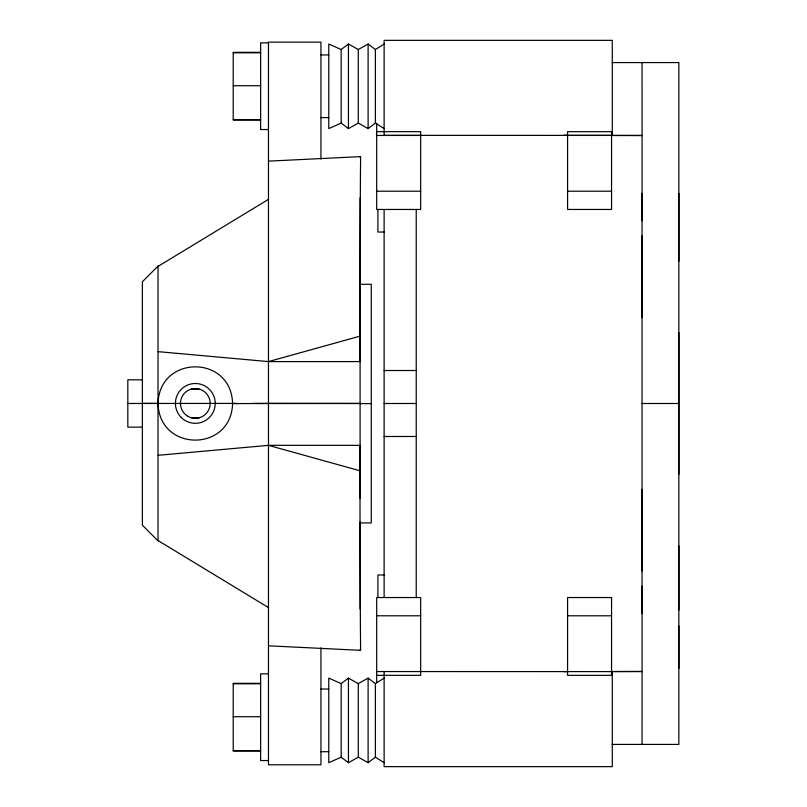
<?xml version="1.0" encoding="UTF-8"?>
<svg xmlns="http://www.w3.org/2000/svg" width="807" height="807" viewBox="0 0 807 807"><rect width="100%" height="100%" fill="white"/><g stroke="black" fill="none" stroke-linecap="round" stroke-linejoin="round"><path stroke-width="1.21" d="M158.031 351.63L268.469 361.597L360.104 361.597L359.983 313.338A537.876 5.457 -90 0 1 360.396 181.646L360.608 156.619L268.469 161.138M642.09 317.676L642.079 236.037M642.09 489.324L642.079 570.963M642.039 613.623L642.039 193.377M678.848 668.347L678.848 625.879M678.848 193.377L678.848 609.991M642.11 586.195L642.039 744.417M268.469 645.812L360.608 650.331L360.396 625.304A537.876 5.457 90 0 1 359.983 493.612L360.104 445.343L268.469 445.343L158.031 455.319M360.104 157.506L360.608 156.619M341.169 49.52L348.442 44.022L358.278 49.52L368.113 44.022L375.396 49.52L375.396 123.098L368.113 128.595L358.278 123.098L348.442 128.595L341.169 123.098L341.169 49.52L328.772 44.022L328.772 128.595L341.169 123.098M341.169 683.62L348.442 678.122L358.278 683.62L368.113 678.122L375.396 683.62L375.396 757.198L368.113 762.696L358.278 757.198L348.442 762.696L341.169 757.198L341.169 683.62L328.772 678.122L328.772 762.696L341.169 757.198M375.396 49.52L384.122 44.022M375.396 683.62L384.122 678.122M158.031 266.401L268.469 199.359M268.469 361.597L359.952 336.166M191.461 389.166L195.314 388.661L199.168 389.166M199.168 417.774L195.314 418.288L191.461 417.774M268.469 403.308L360.104 403.47L232.587 403.571C231.165 452.273 159.463 452.273 158.031 403.571M252.803 403.409L268.469 403.379M563.72 671.606L567.442 671.595M610.96 671.485L642.039 671.404M268.469 42.852L260.631 42.852L260.631 129.544L268.469 129.544M260.631 52.334L233.223 52.334L233.223 120.072L260.631 120.072M233.223 52.808L260.631 52.808M320.944 54.937L328.772 54.937M612.2 62.583L678.848 62.583L678.848 261.216M233.223 85.724L260.631 85.724M320.944 117.6L328.772 117.6M233.223 119.597L260.631 119.597M376.687 131.662L420.669 131.662L420.669 209.457L376.687 209.457L376.687 123.209M642.039 135.394L384.122 135.374L384.122 40.35L612.281 40.35L612.281 135.415L563.72 135.415L567.442 135.405M376.687 135.445L420.669 135.445M376.687 191.209L420.669 191.209M567.573 191.209L611.555 191.209M384.122 232.033L377.898 232.033L377.898 209.608M359.952 284.306L371.26 284.306L371.26 522.926L359.952 522.926M384.122 370.514L416.23 370.514M142.375 379.815L127.829 379.815L127.829 427.135L142.375 427.135M193.831 388.853L196.797 388.853M142.375 403.419L158.031 403.409C159.423 354.687 231.155 354.646 232.587 403.369L238.186 403.54M127.829 403.47L232.618 403.409M384.122 403.5L416.23 403.5M642.039 403.5L678.848 403.5M359.952 403.611L371.26 403.611M193.831 418.087L196.797 418.087M384.122 436.486L416.23 436.486M384.122 574.967L377.898 574.967L377.898 597.392M376.687 615.791L420.669 615.791M567.573 615.791L611.555 615.791M376.687 671.555L642.039 671.606M268.469 673.855L260.631 673.855L260.631 760.547L268.469 760.547M376.687 675.338L420.669 675.338L420.669 597.543L376.687 597.543L376.687 682.571M260.631 683.327L233.223 683.327L233.223 751.065L260.631 751.065M233.223 683.801L260.631 683.801M320.944 689.047L328.772 689.047M233.223 716.717L260.631 716.717M612.2 744.417L678.848 744.417L678.848 545.784M233.223 750.591L260.631 750.591M320.944 751.7L328.772 751.7M610.96 135.515L642.039 135.596M268.469 445.343L359.952 470.784M158.031 540.549L268.469 607.58M375.396 123.098L384.122 128.595M375.396 757.198L384.122 762.696M360.104 649.443L360.608 650.331M642.11 220.805L642.039 62.583M642.079 236.421L642.079 237.349M678.848 332.676L678.848 474.324M612.281 671.585L612.281 766.65L384.122 766.65L384.122 671.606M416.23 209.608L416.23 597.392M384.122 209.649L384.122 597.351M368.113 44.022L368.113 128.595M368.113 678.122L368.113 762.696M360.104 197.816L360.104 498.141M360.104 521.937L360.104 609.134M358.278 49.52L358.278 123.098M358.278 683.62L358.278 757.198M348.442 44.022L348.442 128.595M348.442 678.122L348.442 762.696M320.944 159.08L320.944 42.166L268.469 42.166L268.469 764.784L320.944 764.784L320.944 647.87M158.031 266.078L142.375 281.764L142.375 525.186L158.031 540.872L158.031 266.078M611.555 131.662L567.573 131.662L567.573 209.457L611.555 209.457L611.555 131.662M611.555 597.543L567.573 597.543L567.573 675.338L611.555 675.338L611.555 597.543M187.88 416.291A14.879 14.879 0 0 0 210.183 403.409A14.879 14.879 0 0 0 187.88 390.527A14.879 14.879 0 0 0 187.88 416.291M181.232 417.491A19.923 19.923 0 0 0 214.551 408.564A19.923 19.923 0 0 0 190.159 384.172A19.923 19.923 0 0 0 181.232 417.491"/></g></svg>
